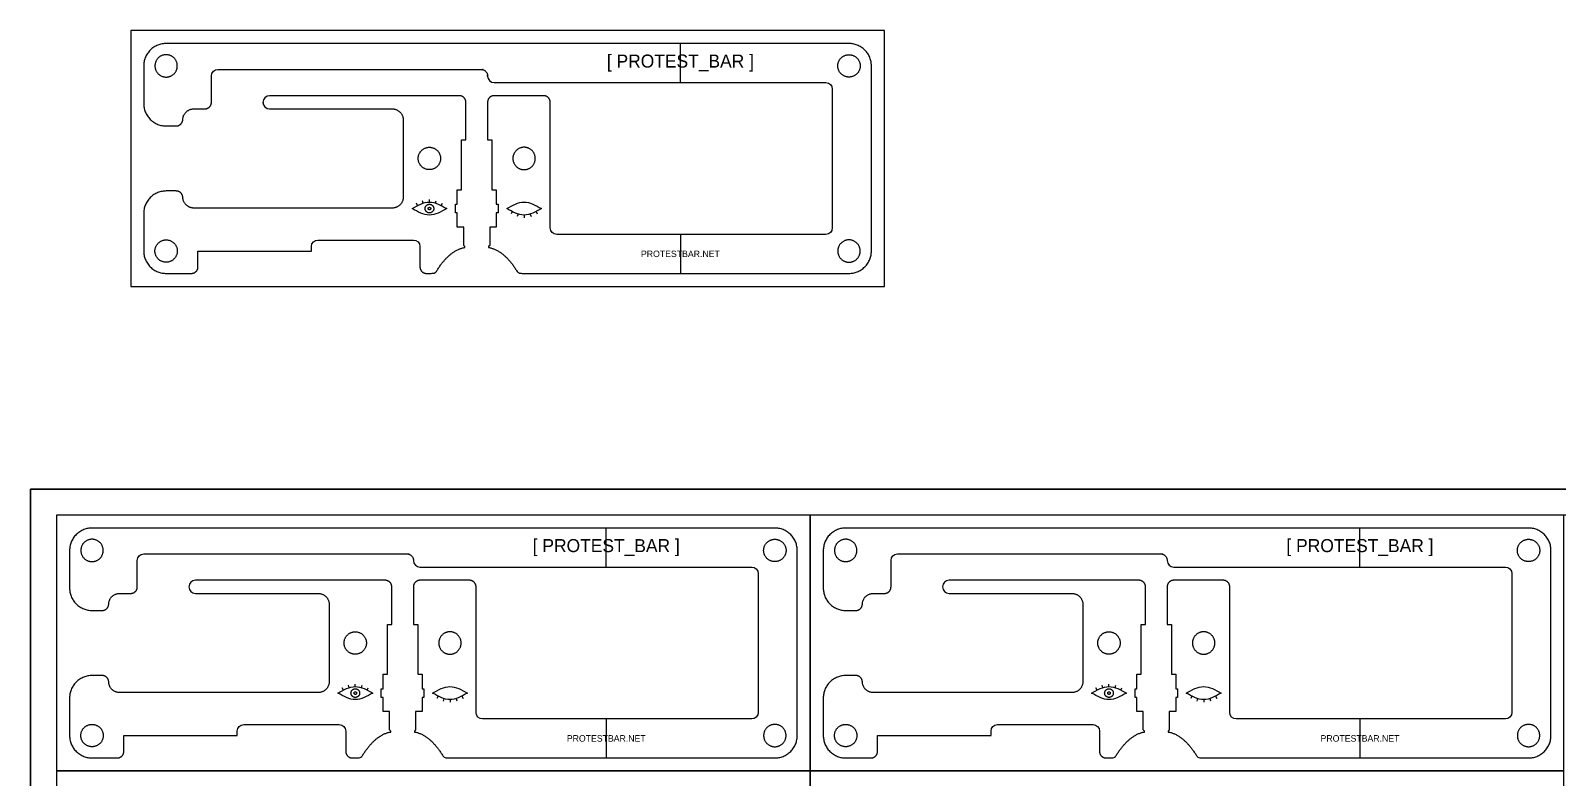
# Model space of a CAD drawing. Header units: millimetres. Extents: x 239 to 2002, y 50 to 612.
# Drawn here: x 1189 to 1540.7, y 440.2 to 612.4 of the extents above; entities that cross this region are included whole.
import ezdxf

# ---------------------------------------------------------------- set-up
doc = ezdxf.new("R2010")
doc.units = ezdxf.units.MM
doc.layers.add('Default', color=7, linetype='Continuous')
doc.layers.add('ESP', color=7, linetype='Continuous')

msp = doc.modelspace()

# ---------------------------------------------------------------- linework, layer by layer
at = {"color": 3}
for p, q in [((1280.85, 572.83), (1280.85, 573.42)), ((1278.11, 572.01), (1277.85, 572.54)), ((1279.44, 572.58), (1279.25, 573.14)), ((1282.26, 572.58), (1282.45, 573.15)), ((1283.59, 572.02), (1283.85, 572.55)), ((1299.94, 570.63), (1299.68, 570.1)), ((1301.27, 570.07), (1301.08, 569.5)), ((1304.09, 570.07), (1304.28, 569.51)), ((1305.42, 570.64), (1305.68, 570.11)), ((1302.68, 569.82), (1302.68, 569.23)), ((1261.04, 460.31), (1260.77, 460.84)), ((1262.36, 460.88), (1262.18, 461.44)), ((1263.77, 461.13), (1263.77, 461.72)), ((1265.19, 460.89), (1265.37, 461.45)), ((1266.51, 460.33), (1266.78, 460.86)), ((1434.67, 460.31), (1434.41, 460.84)), ((1436, 460.88), (1435.81, 461.44)), ((1437.41, 461.13), (1437.41, 461.72)), ((1438.82, 460.89), (1439.01, 461.45)), ((1440.15, 460.33), (1440.41, 460.86)), ((1282.87, 458.93), (1282.6, 458.4)), ((1284.19, 458.37), (1284.01, 457.8)), ((1285.61, 458.13), (1285.61, 457.53)), ((1287.02, 458.38), (1287.2, 457.81)), ((1288.34, 458.94), (1288.61, 458.41)), ((1456.5, 458.93), (1456.24, 458.4)), ((1457.83, 458.37), (1457.64, 457.8)), ((1459.24, 458.13), (1459.24, 457.53)), ((1460.65, 458.38), (1460.84, 457.81)), ((1461.98, 458.94), (1462.24, 458.41))]:
    msp.add_line(p, q, dxfattribs=at)
for points in [[(1276.85, 571.33), (1278.19, 572.08), (1280.86, 573.58), (1283.54, 572.08), (1284.87, 571.33)], [(1284.87, 571.33), (1283.54, 570.57), (1280.86, 569.07), (1278.19, 570.57), (1276.85, 571.33)], [(1298.66, 571.33), (1299.99, 572.08), (1302.67, 573.58), (1305.34, 572.08), (1306.68, 571.33)], [(1306.68, 571.33), (1305.34, 570.57), (1302.67, 569.07), (1299.99, 570.57), (1298.66, 571.33)], [(1259.77, 459.63), (1261.11, 460.38), (1263.79, 461.88), (1266.46, 460.38), (1267.8, 459.63)], [(1281.58, 459.63), (1282.92, 460.38), (1285.59, 461.88), (1288.27, 460.38), (1289.61, 459.63)], [(1433.41, 459.63), (1434.75, 460.38), (1437.42, 461.88), (1440.1, 460.38), (1441.43, 459.63)], [(1455.22, 459.63), (1456.55, 460.38), (1459.23, 461.88), (1461.9, 460.38), (1463.24, 459.63)], [(1267.8, 459.63), (1266.46, 458.88), (1263.79, 457.37), (1261.11, 458.88), (1259.77, 459.63)], [(1289.61, 459.63), (1288.27, 458.88), (1285.59, 457.37), (1282.92, 458.88), (1281.58, 459.63)], [(1441.43, 459.63), (1440.1, 458.88), (1437.42, 457.37), (1434.75, 458.88), (1433.41, 459.63)], [(1463.24, 459.63), (1461.9, 458.88), (1459.23, 457.37), (1456.55, 458.88), (1455.22, 459.63)]]:
    msp.add_open_spline(points, degree=3, dxfattribs=at)
for points, knots in [([(1281.86, 571.33), (1281.86, 572.33), (1280.86, 572.33), (1279.86, 572.33), (1279.86, 571.33), (1279.86, 570.33), (1280.86, 570.33), (1281.86, 570.33), (1281.86, 571.33)], [0, 0, 0, 1.570796, 1.570796, 3.141593, 3.141593, 4.712389, 4.712389, 6.283185, 6.283185, 6.283185]), ([(1281.16, 571.33), (1281.16, 571.63), (1280.86, 571.63), (1280.56, 571.63), (1280.56, 571.33), (1280.56, 571.03), (1280.86, 571.03), (1281.16, 571.03), (1281.16, 571.33)], [0, 0, 0, 0.471239, 0.471239, 0.942478, 0.942478, 1.413717, 1.413717, 1.884956, 1.884956, 1.884956]), ([(1264.79, 459.63), (1264.79, 460.63), (1263.79, 460.63), (1262.79, 460.63), (1262.79, 459.63), (1262.79, 458.63), (1263.79, 458.63), (1264.79, 458.63), (1264.79, 459.63)], [0, 0, 0, 1.570796, 1.570796, 3.141593, 3.141593, 4.712389, 4.712389, 6.283185, 6.283185, 6.283185]), ([(1264.09, 459.63), (1264.09, 459.93), (1263.79, 459.93), (1263.49, 459.93), (1263.49, 459.63), (1263.49, 459.33), (1263.79, 459.33), (1264.09, 459.33), (1264.09, 459.63)], [0, 0, 0, 0.471239, 0.471239, 0.942478, 0.942478, 1.413717, 1.413717, 1.884956, 1.884956, 1.884956]), ([(1438.42, 459.63), (1438.42, 460.63), (1437.42, 460.63), (1436.42, 460.63), (1436.42, 459.63), (1436.42, 458.63), (1437.42, 458.63), (1438.42, 458.63), (1438.42, 459.63)], [0, 0, 0, 1.570796, 1.570796, 3.141593, 3.141593, 4.712389, 4.712389, 6.283185, 6.283185, 6.283185]), ([(1437.72, 459.63), (1437.72, 459.93), (1437.42, 459.93), (1437.12, 459.93), (1437.12, 459.63), (1437.12, 459.33), (1437.42, 459.33), (1437.72, 459.33), (1437.72, 459.63)], [0, 0, 0, 0.471239, 0.471239, 0.942478, 0.942478, 1.413717, 1.413717, 1.884956, 1.884956, 1.884956])]:
    msp.add_rational_spline(points, [1, 0.707106781187, 1, 0.707106781187, 1, 0.707106781187, 1, 0.707106781187, 1], degree=2, knots=knots, dxfattribs=at)
at = {"layer": 'Default', "color": 5}
for p, q in [((1242.54, 595.84), (1242.54, 595.81)), ((1225.46, 484.14), (1225.46, 484.11)), ((1399.1, 484.14), (1399.1, 484.11))]:
    msp.add_line(p, q, dxfattribs=at)
at = {"layer": 'Default', "color": 1}
for points in [[(1217.62, 604.22), (1217.62, 606.8), (1220.2, 606.8), (1222.78, 606.8), (1222.78, 604.22), (1222.78, 601.64), (1220.2, 601.64), (1217.62, 601.64), (1217.62, 604.22)], [(1380.1, 604.22), (1380.1, 606.8), (1377.52, 606.8), (1374.94, 606.8), (1374.94, 604.22), (1374.94, 601.64), (1377.52, 601.64), (1380.1, 601.64), (1380.1, 604.22)], [(1278.27, 582.88), (1278.27, 580.3), (1280.85, 580.3), (1283.43, 580.3), (1283.43, 582.88), (1283.43, 585.46), (1280.85, 585.46), (1278.27, 585.46), (1278.27, 582.88)], [(1305.25, 582.88), (1305.25, 580.3), (1302.67, 580.3), (1300.09, 580.3), (1300.09, 582.88), (1300.09, 585.46), (1302.67, 585.46), (1305.25, 585.46), (1305.25, 582.88)], [(1217.62, 561.54), (1217.62, 558.96), (1220.2, 558.96), (1222.78, 558.96), (1222.78, 561.54), (1222.78, 564.11), (1220.2, 564.11), (1217.62, 564.11), (1217.62, 561.54)], [(1380.1, 561.54), (1380.1, 558.96), (1377.52, 558.96), (1374.94, 558.96), (1374.94, 561.54), (1374.94, 564.11), (1377.52, 564.11), (1380.1, 564.11), (1380.1, 561.54)], [(1200.55, 492.52), (1200.55, 495.1), (1203.13, 495.1), (1205.71, 495.1), (1205.71, 492.52), (1205.71, 489.94), (1203.13, 489.94), (1200.55, 489.94), (1200.55, 492.52)], [(1363.02, 492.52), (1363.02, 495.1), (1360.44, 495.1), (1357.86, 495.1), (1357.86, 492.52), (1357.86, 489.94), (1360.44, 489.94), (1363.02, 489.94), (1363.02, 492.52)], [(1374.18, 492.52), (1374.18, 495.1), (1376.76, 495.1), (1379.34, 495.1), (1379.34, 492.52), (1379.34, 489.94), (1376.76, 489.94), (1374.18, 489.94), (1374.18, 492.52)], [(1536.66, 492.52), (1536.66, 495.1), (1534.08, 495.1), (1531.5, 495.1), (1531.5, 492.52), (1531.5, 489.94), (1534.08, 489.94), (1536.66, 489.94), (1536.66, 492.52)], [(1261.19, 471.18), (1261.19, 468.6), (1263.77, 468.6), (1266.35, 468.6), (1266.35, 471.18), (1266.35, 473.76), (1263.77, 473.76), (1261.19, 473.76), (1261.19, 471.18)], [(1288.17, 471.18), (1288.17, 468.6), (1285.59, 468.6), (1283.01, 468.6), (1283.01, 471.18), (1283.01, 473.76), (1285.59, 473.76), (1288.17, 473.76), (1288.17, 471.18)], [(1434.83, 471.18), (1434.83, 468.6), (1437.41, 468.6), (1439.99, 468.6), (1439.99, 471.18), (1439.99, 473.76), (1437.41, 473.76), (1434.83, 473.76), (1434.83, 471.18)], [(1461.81, 471.18), (1461.81, 468.6), (1459.23, 468.6), (1456.65, 468.6), (1456.65, 471.18), (1456.65, 473.76), (1459.23, 473.76), (1461.81, 473.76), (1461.81, 471.18)], [(1200.55, 449.84), (1200.55, 447.26), (1203.13, 447.26), (1205.71, 447.26), (1205.71, 449.84), (1205.71, 452.42), (1203.13, 452.42), (1200.55, 452.42), (1200.55, 449.84)], [(1363.02, 449.84), (1363.02, 447.26), (1360.44, 447.26), (1357.86, 447.26), (1357.86, 449.84), (1357.86, 452.42), (1360.44, 452.42), (1363.02, 452.42), (1363.02, 449.84)], [(1374.18, 449.84), (1374.18, 447.26), (1376.76, 447.26), (1379.34, 447.26), (1379.34, 449.84), (1379.34, 452.42), (1376.76, 452.42), (1374.18, 452.42), (1374.18, 449.84)], [(1536.66, 449.84), (1536.66, 447.26), (1534.08, 447.26), (1531.5, 447.26), (1531.5, 449.84), (1531.5, 452.42), (1534.08, 452.42), (1536.66, 452.42), (1536.66, 449.84)]]:
    msp.add_rational_spline(points, [1, 0.707106781187, 1, 0.707106781187, 1, 0.707106781187, 1, 0.707106781187, 1], degree=2, knots=[0, 0, 0, 4.052164, 4.052164, 8.104327, 8.104327, 12.156491, 12.156491, 16.208655, 16.208655, 16.208655], dxfattribs=at)
at = {"layer": 'ESP'}
for p, q in [((1338.68, 600.38), (1338.68, 609.38)), ((1338.68, 565.38), (1338.68, 556.38)), ((1321.6, 488.68), (1321.6, 497.68)), ((1495.24, 488.68), (1495.24, 497.68)), ((1321.6, 453.68), (1321.6, 444.68)), ((1495.24, 453.68), (1495.24, 444.68))]:
    msp.add_line(p, q, dxfattribs=at)
at = {"layer": 'ESP', "color": 5}
for p, q in [((1215.04, 604.22), (1215.04, 595.54)), ((1382.68, 561.54), (1382.68, 604.22)), ((1307.18, 597.34), (1295.76, 597.34)), ((1274.84, 591.77), (1274.84, 573.99)), ((1220.2, 590.38), (1222.54, 590.38)), ((1222.54, 575.38), (1220.2, 575.38)), ((1215.04, 570.22), (1215.04, 561.54)), ((1272.3, 571.45), (1226.58, 571.45)), ((1220.2, 556.38), (1226.03, 556.38)), ((1280.18, 556.38), (1280.84, 556.38)), ((1197.97, 492.52), (1197.97, 483.84)), ((1365.6, 449.84), (1365.6, 492.52)), ((1371.6, 492.52), (1371.6, 483.84)), ((1539.24, 449.84), (1539.24, 492.52)), ((1290.1, 485.64), (1278.68, 485.64)), ((1463.74, 485.64), (1452.32, 485.64)), ((1203.13, 478.68), (1205.47, 478.68)), ((1257.77, 480.07), (1257.77, 462.29)), ((1376.76, 478.68), (1379.1, 478.68)), ((1431.4, 480.07), (1431.4, 462.29)), ((1205.47, 463.68), (1203.13, 463.68)), ((1379.1, 463.68), (1376.76, 463.68)), ((1197.97, 458.52), (1197.97, 449.84)), ((1255.23, 459.75), (1209.51, 459.75)), ((1371.6, 458.52), (1371.6, 449.84)), ((1428.86, 459.75), (1383.14, 459.75)), ((1203.13, 444.68), (1208.95, 444.68)), ((1263.1, 444.68), (1263.77, 444.68)), ((1376.76, 444.68), (1382.59, 444.68)), ((1436.74, 444.68), (1437.4, 444.68))]:
    msp.add_line(p, q, dxfattribs=at)
at = {"layer": 'ESP'}
for points in [[(1212.04, 553.38), (1385.68, 553.38), (1385.68, 612.38), (1212.04, 612.38)], [(1188.97, 506.68), (1950.97, 506.68), (1950.97, 214.58), (1188.97, 214.58)], [(1194.97, 441.68), (1368.6, 441.68), (1368.6, 500.68), (1194.97, 500.68)], [(1368.6, 441.68), (1542.24, 441.68), (1542.24, 500.68), (1368.6, 500.68)], [(1194.97, 382.68), (1368.6, 382.68), (1368.6, 441.68), (1194.97, 441.68)], [(1368.6, 382.68), (1542.24, 382.68), (1542.24, 441.68), (1368.6, 441.68)]]:
    msp.add_lwpolyline(points, close=True, dxfattribs=at)
at = {"layer": 'ESP', "color": 5}
for points in [[(1377.52, 609.38), (1338.68, 609.38), (1220.2, 609.38)], [(1230.64, 595.81), (1230.64, 598.88), (1230.64, 601.91)], [(1295.76, 600.38), (1308.68, 600.38), (1338.68, 600.38), (1372.18, 600.38)], [(1373.68, 598.88), (1373.68, 566.88)], [(1289.02, 562.35), (1289.02, 562.57), (1288.76, 562.83), (1288.76, 567.07), (1287.26, 567.07), (1287.26, 570.31), (1286.86, 570.31), (1286.86, 572.34), (1287.26, 572.34), (1287.26, 575.68), (1288.26, 575.68), (1288.26, 587.17), (1289.26, 587.17), (1289.26, 595.84)], [(1294.26, 595.84), (1294.26, 587.17), (1295.26, 587.17), (1295.26, 575.68), (1296.25, 575.68), (1296.25, 572.34), (1296.66, 572.34), (1296.66, 570.31), (1296.25, 570.31), (1296.25, 567.07), (1294.76, 567.07), (1294.76, 562.83), (1294.5, 562.57), (1294.5, 562.35)], [(1308.68, 566.88), (1308.68, 595.84)], [(1255.18, 564.08), (1277.18, 564.08)], [(1372.18, 565.38), (1338.68, 565.38), (1310.18, 565.38)], [(1227.53, 557.88), (1227.53, 558.29), (1227.53, 561.54), (1253.68, 561.54), (1253.68, 562.58)], [(1278.68, 562.58), (1278.68, 561.54), (1278.68, 558.69), (1278.68, 557.88)], [(1302.68, 556.38), (1338.68, 556.38), (1377.52, 556.38)], [(1360.44, 497.68), (1321.6, 497.68), (1203.13, 497.68)], [(1534.08, 497.68), (1495.24, 497.68), (1376.76, 497.68)], [(1213.56, 484.11), (1213.56, 487.18), (1213.56, 490.21)], [(1387.2, 484.11), (1387.2, 487.18), (1387.2, 490.21)], [(1278.68, 488.68), (1291.6, 488.68), (1321.6, 488.68), (1355.1, 488.68)], [(1356.6, 487.18), (1356.6, 455.18)], [(1452.32, 488.68), (1465.24, 488.68), (1495.24, 488.68), (1528.74, 488.68)], [(1530.24, 487.18), (1530.24, 455.18)], [(1271.94, 450.66), (1271.94, 450.87), (1271.69, 451.13), (1271.69, 455.37), (1270.19, 455.37), (1270.19, 458.61), (1269.78, 458.61), (1269.78, 460.64), (1270.19, 460.64), (1270.19, 463.98), (1271.18, 463.98), (1271.18, 475.47), (1272.18, 475.47), (1272.18, 484.14)], [(1277.18, 484.14), (1277.18, 475.47), (1278.18, 475.47), (1278.18, 463.98), (1279.18, 463.98), (1279.18, 460.64), (1279.59, 460.64), (1279.59, 458.61), (1279.18, 458.61), (1279.18, 455.37), (1277.68, 455.37), (1277.68, 451.13), (1277.43, 450.87), (1277.43, 450.66)], [(1291.6, 455.18), (1291.6, 484.14)], [(1445.58, 450.66), (1445.58, 450.87), (1445.32, 451.13), (1445.32, 455.37), (1443.82, 455.37), (1443.82, 458.61), (1443.42, 458.61), (1443.42, 460.64), (1443.82, 460.64), (1443.82, 463.98), (1444.82, 463.98), (1444.82, 475.47), (1445.82, 475.47), (1445.82, 484.14)], [(1450.82, 484.14), (1450.82, 475.47), (1451.82, 475.47), (1451.82, 463.98), (1452.81, 463.98), (1452.81, 460.64), (1453.22, 460.64), (1453.22, 458.61), (1452.81, 458.61), (1452.81, 455.37), (1451.32, 455.37), (1451.32, 451.13), (1451.06, 450.87), (1451.06, 450.66)], [(1465.24, 455.18), (1465.24, 484.14)], [(1210.45, 446.18), (1210.45, 446.59), (1210.45, 449.84), (1236.6, 449.84), (1236.6, 450.88)], [(1238.1, 452.38), (1260.1, 452.38)], [(1261.6, 450.88), (1261.6, 449.84), (1261.6, 446.99), (1261.6, 446.18)], [(1355.1, 453.68), (1321.6, 453.68), (1293.1, 453.68)], [(1384.09, 446.18), (1384.09, 446.59), (1384.09, 449.84), (1410.24, 449.84), (1410.24, 450.88)], [(1411.74, 452.38), (1433.74, 452.38)], [(1435.24, 450.88), (1435.24, 449.84), (1435.24, 446.99), (1435.24, 446.18)], [(1528.74, 453.68), (1495.24, 453.68), (1466.74, 453.68)], [(1285.6, 444.68), (1321.6, 444.68), (1360.44, 444.68)], [(1459.24, 444.68), (1495.24, 444.68), (1534.08, 444.68)]]:
    msp.add_lwpolyline(points, dxfattribs=at)
for points in [[(1294.26, 601.88), (1294.26, 601.91)], [(1277.18, 490.18), (1277.18, 490.21)], [(1450.82, 490.18), (1450.82, 490.21)]]:
    msp.add_lwpolyline(points, close=True, dxfattribs=at)
at = {"layer": 'ESP', "color": 7}
for points in [[(1188.97, 49.68), (2001.97, 49.68), (2001.97, 506.68), (1188.97, 506.68)], [(1194.97, 55.68), (1995.97, 55.68), (1995.97, 500.68), (1194.97, 500.68)]]:
    msp.add_lwpolyline(points, close=True, dxfattribs=at)
at = {"layer": 'ESP', "color": 5, "extrusion": (0, 0, -1)}
for centre, start, end in [((-1232.14, 601.91), 360, 90), ((-1372.18, 598.88), 90, 180), ((-1310.18, 566.88), 270, 0), ((-1372.18, 566.88), 180, 270), ((-1255.18, 562.58), 0, 90), ((-1277.18, 562.58), 90, 180), ((-1215.06, 490.21), 360, 90), ((-1388.7, 490.21), 360, 90), ((-1355.1, 487.18), 90, 180), ((-1528.74, 487.18), 90, 180), ((-1293.1, 455.18), 270, 0), ((-1355.1, 455.18), 180, 270), ((-1466.74, 455.18), 270, 0), ((-1528.74, 455.18), 180, 270), ((-1238.1, 450.88), 0, 90), ((-1260.1, 450.88), 90, 180), ((-1411.74, 450.88), 0, 90), ((-1433.74, 450.88), 90, 180)]:
    msp.add_arc(centre, 1.5, start, end, dxfattribs=at)
at = {"layer": 'ESP', "color": 5}
for centre, radius, start, end in [((1295.76, 601.88), 1.5, 180, 270), ((1244.04, 595.82), 1.52, 90, 270), ((1280.84, 566.83), 10.45, 270, 275.0479), ((1281.68, 557.33), 0.914, 275.0479, 328.5465), ((1301.84, 557.33), 0.914, 211.4535, 264.953), ((1302.68, 566.83), 10.45, 264.953, 270), ((1278.68, 490.18), 1.5, 180, 270), ((1452.32, 490.18), 1.5, 180, 270), ((1226.96, 484.13), 1.52, 90, 270), ((1400.6, 484.13), 1.52, 90, 270), ((1263.77, 455.13), 10.45, 270, 275.0479), ((1264.61, 445.63), 0.914, 275.0479, 328.5465), ((1284.76, 445.63), 0.914, 211.4535, 264.953), ((1285.6, 455.13), 10.45, 264.953, 270), ((1437.4, 455.13), 10.45, 270, 275.0479), ((1438.24, 445.63), 0.914, 275.0479, 328.5465), ((1458.4, 445.63), 0.914, 211.4535, 264.953), ((1459.24, 455.13), 10.45, 264.953, 270)]:
    msp.add_arc(centre, radius, start, end, dxfattribs=at)
for points, weights in [([(1220.2, 609.38), (1215.04, 609.38), (1215.04, 604.22)], [1, 0.707106781187, 1]), ([(1382.68, 604.22), (1382.68, 609.38), (1377.52, 609.38)], [1, 0.707106781187, 1]), ([(1215.04, 595.54), (1215.04, 590.38), (1220.2, 590.38)], [1, 0.707106781186, 1]), ([(1229.14, 594.31), (1230.64, 594.31), (1230.64, 595.81)], [1, 0.707106781187, 1]), ([(1289.26, 595.84), (1289.26, 597.34), (1287.76, 597.34)], [1.00000237525, 0.707108460738, 1.00000237525]), ([(1295.76, 597.34), (1294.26, 597.34), (1294.26, 595.84)], [1, 0.707106781186, 1]), ([(1308.68, 595.84), (1308.68, 597.34), (1307.18, 597.34)], [1, 0.707106781186, 1]), ([(1222.54, 590.38), (1224, 590.38), (1224.04, 591.84)], [1, 0.716668585461, 1]), ([(1224.04, 591.84), (1224.11, 594.31), (1226.58, 594.31)], [1, 0.716668585461, 1]), ([(1272.3, 594.31), (1274.84, 594.31), (1274.84, 591.77)], [1.00000237525, 0.707108460738, 1.00000237525]), ([(1220.2, 575.38), (1215.04, 575.38), (1215.04, 570.22)], [1.00000237525, 0.707108460739, 1.00000237525]), ([(1224.04, 573.92), (1224, 575.38), (1222.54, 575.38)], [1.00000237525, 0.716670287724, 1.00000237525]), ([(1226.58, 571.45), (1224.11, 571.45), (1224.04, 573.92)], [1.00000237525, 0.716670287724, 1.00000237525]), ([(1274.84, 573.99), (1274.84, 571.45), (1272.3, 571.45)], [1.00000237525, 0.707108460738, 1.00000237525]), ([(1215.04, 561.54), (1215.04, 556.38), (1220.2, 556.38)], [1.00000237525, 0.707108460738, 1.00000237525]), ([(1282.46, 556.85), (1285.48, 561.78), (1289.02, 562.35)], [1.00000237525, 0.979066609271, 1.00000237525]), ([(1294.5, 562.35), (1298.04, 561.78), (1301.06, 556.85)], [1, 0.979064273689, 1]), ([(1377.52, 556.38), (1382.68, 556.38), (1382.68, 561.54)], [1, 0.707106781187, 1]), ([(1226.03, 556.38), (1227.53, 556.38), (1227.53, 557.88)], [1.00000237525, 0.707108460738, 1.00000237525]), ([(1278.68, 557.88), (1278.68, 556.38), (1280.18, 556.38)], [1, 0.707106781187, 1]), ([(1203.13, 497.68), (1197.97, 497.68), (1197.97, 492.52)], [1, 0.707106781187, 1]), ([(1365.6, 492.52), (1365.6, 497.68), (1360.44, 497.68)], [1, 0.707106781187, 1]), ([(1376.76, 497.68), (1371.6, 497.68), (1371.6, 492.52)], [1, 0.707106781187, 1]), ([(1539.24, 492.52), (1539.24, 497.68), (1534.08, 497.68)], [1, 0.707106781187, 1]), ([(1272.18, 484.14), (1272.18, 485.64), (1270.68, 485.64)], [1.00000237525, 0.707108460738, 1.00000237525]), ([(1278.68, 485.64), (1277.18, 485.64), (1277.18, 484.14)], [1, 0.707106781186, 1]), ([(1291.6, 484.14), (1291.6, 485.64), (1290.1, 485.64)], [1, 0.707106781186, 1]), ([(1445.82, 484.14), (1445.82, 485.64), (1444.32, 485.64)], [1.00000237525, 0.707108460738, 1.00000237525]), ([(1452.32, 485.64), (1450.82, 485.64), (1450.82, 484.14)], [1, 0.707106781186, 1]), ([(1465.24, 484.14), (1465.24, 485.64), (1463.74, 485.64)], [1, 0.707106781186, 1]), ([(1197.97, 483.84), (1197.97, 478.68), (1203.13, 478.68)], [1, 0.707106781186, 1]), ([(1206.97, 480.14), (1207.03, 482.61), (1209.51, 482.61)], [1, 0.716668585461, 1]), ([(1212.06, 482.61), (1213.56, 482.61), (1213.56, 484.11)], [1, 0.707106781187, 1]), ([(1255.23, 482.61), (1257.77, 482.61), (1257.77, 480.07)], [1.00000237525, 0.707108460738, 1.00000237525]), ([(1371.6, 483.84), (1371.6, 478.68), (1376.76, 478.68)], [1, 0.707106781186, 1]), ([(1380.6, 480.14), (1380.67, 482.61), (1383.14, 482.61)], [1, 0.716668585461, 1]), ([(1385.7, 482.61), (1387.2, 482.61), (1387.2, 484.11)], [1, 0.707106781187, 1]), ([(1428.86, 482.61), (1431.4, 482.61), (1431.4, 480.07)], [1.00000237525, 0.707108460738, 1.00000237525]), ([(1205.47, 478.68), (1206.93, 478.68), (1206.97, 480.14)], [1, 0.716668585461, 1]), ([(1379.1, 478.68), (1380.56, 478.68), (1380.6, 480.14)], [1, 0.716668585461, 1]), ([(1203.13, 463.68), (1197.97, 463.68), (1197.97, 458.52)], [1.00000237525, 0.707108460739, 1.00000237525]), ([(1206.97, 462.22), (1206.93, 463.68), (1205.47, 463.68)], [1.00000237525, 0.716670287724, 1.00000237525]), ([(1209.51, 459.75), (1207.03, 459.75), (1206.97, 462.22)], [1.00000237525, 0.716670287724, 1.00000237525]), ([(1257.77, 462.29), (1257.77, 459.75), (1255.23, 459.75)], [1.00000237525, 0.707108460738, 1.00000237525]), ([(1376.76, 463.68), (1371.6, 463.68), (1371.6, 458.52)], [1.00000237525, 0.707108460739, 1.00000237525]), ([(1380.6, 462.22), (1380.56, 463.68), (1379.1, 463.68)], [1.00000237525, 0.716670287724, 1.00000237525]), ([(1383.14, 459.75), (1380.67, 459.75), (1380.6, 462.22)], [1.00000237525, 0.716670287724, 1.00000237525]), ([(1431.4, 462.29), (1431.4, 459.75), (1428.86, 459.75)], [1.00000237525, 0.707108460738, 1.00000237525]), ([(1265.39, 445.15), (1268.4, 450.08), (1271.94, 450.66)], [1.00000237525, 0.979066609271, 1.00000237525]), ([(1277.43, 450.66), (1280.97, 450.08), (1283.98, 445.15)], [1, 0.979064273689, 1]), ([(1439.02, 445.15), (1442.04, 450.08), (1445.58, 450.66)], [1.00000237525, 0.979066609271, 1.00000237525]), ([(1451.06, 450.66), (1454.6, 450.08), (1457.62, 445.15)], [1, 0.979064273689, 1]), ([(1197.97, 449.84), (1197.97, 444.68), (1203.13, 444.68)], [1.00000237525, 0.707108460738, 1.00000237525]), ([(1360.44, 444.68), (1365.6, 444.68), (1365.6, 449.84)], [1, 0.707106781187, 1]), ([(1371.6, 449.84), (1371.6, 444.68), (1376.76, 444.68)], [1.00000237525, 0.707108460738, 1.00000237525]), ([(1534.08, 444.68), (1539.24, 444.68), (1539.24, 449.84)], [1, 0.707106781187, 1]), ([(1208.95, 444.68), (1210.45, 444.68), (1210.45, 446.18)], [1.00000237525, 0.707108460738, 1.00000237525]), ([(1261.6, 446.18), (1261.6, 444.68), (1263.1, 444.68)], [1, 0.707106781187, 1]), ([(1382.59, 444.68), (1384.09, 444.68), (1384.09, 446.18)], [1.00000237525, 0.707108460738, 1.00000237525]), ([(1435.24, 446.18), (1435.24, 444.68), (1436.74, 444.68)], [1, 0.707106781187, 1])]:
    msp.add_rational_spline(points, weights, degree=2, dxfattribs=at)
for points in [[(1232.14, 603.41), (1262.45, 603.41), (1292.76, 603.41), (1293.38, 603.41), (1293.82, 602.97), (1294.26, 602.53), (1294.26, 601.91)], [(1215.06, 491.71), (1245.37, 491.71), (1275.68, 491.71), (1276.31, 491.71), (1276.74, 491.27), (1277.18, 490.83), (1277.18, 490.21)], [(1388.7, 491.71), (1419.01, 491.71), (1449.32, 491.71), (1449.94, 491.71), (1450.38, 491.27), (1450.82, 490.83), (1450.82, 490.21)]]:
    msp.add_rational_spline(points, [1, 1, 1, 0.923879532511, 1, 0.923879532511, 1], degree=2, knots=[0, 0, 0, 1, 1, 1.785398, 1.785398, 2.570796, 2.570796, 2.570796], dxfattribs=at)
for points in [[(1287.76, 597.34), (1284.3, 597.34), (1280.84, 597.34), (1260.59, 597.34), (1244.04, 597.34)], [(1270.68, 485.64), (1267.23, 485.64), (1263.77, 485.64), (1243.51, 485.64), (1226.96, 485.64)], [(1444.32, 485.64), (1440.86, 485.64), (1437.4, 485.64), (1417.15, 485.64), (1400.6, 485.64)]]:
    msp.add_open_spline(points, degree=2, knots=[306.178859, 306.178859, 306.178859, 313.096285, 313.096285, 353.601285, 353.601285, 353.601285], dxfattribs=at)
for points in [[(1226.58, 594.31), (1227.96, 594.31), (1229.14, 594.31)], [(1244.04, 594.31), (1256.32, 594.31), (1272.3, 594.31)], [(1209.51, 482.61), (1210.88, 482.61), (1212.06, 482.61)], [(1226.96, 482.61), (1239.24, 482.61), (1255.23, 482.61)], [(1383.14, 482.61), (1384.52, 482.61), (1385.7, 482.61)], [(1400.6, 482.61), (1412.88, 482.61), (1428.86, 482.61)]]:
    msp.add_open_spline(points, degree=2, dxfattribs=at)

# ---------------------------------------------------------------- texts
at = {"layer": 'ESP', "attachment_point": 5}
for s, width, heights, insert, char_height in [('\\pxqc;{\\C3;[ PROTEST_BAR ]}', 56.4232, [22.85], (1338.68, 604.88), 3), ('\\pxqc;{\\C3;PROTESTBAR.NET}', 65, [0], (1338.68, 560.88), 1.5), ('\\pxqc;{\\C3;[ PROTEST_BAR ]}', 56.4232, [22.85], (1321.6, 493.18), 3), ('\\pxqc;{\\C3;[ PROTEST_BAR ]}', 56.4232, [22.85], (1495.24, 493.18), 3), ('\\pxqc;{\\C3;PROTESTBAR.NET}', 65, [0], (1321.6, 449.18), 1.5), ('\\pxqc;{\\C3;PROTESTBAR.NET}', 65, [0], (1495.24, 449.18), 1.5)]:
    msp.add_mtext_dynamic_manual_height_columns(s, width=width, gutter_width=1, heights=heights, dxfattribs=dict(at, insert=insert, char_height=char_height))

doc.saveas('drawing.dxf')
